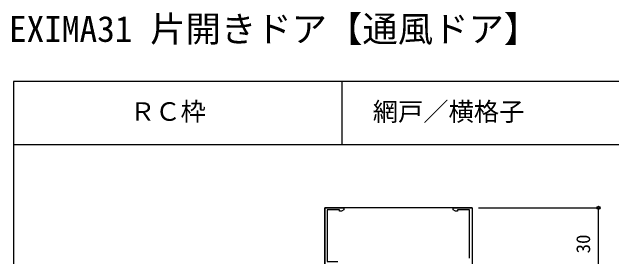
# Model space of a CAD drawing. Units: millimetres, scale not verified. Extents: x -525 to 526, y -333 to 330.
# Drawn here: x -524.6 to -240.1, y 214 to 330 of the extents above; entities that cross this region are included whole.
import ezdxf
from ezdxf.enums import TextEntityAlignment as Align

# ---------------------------------------------------------------- set-up
doc = ezdxf.new("R2010")
doc.units = ezdxf.units.MM
doc.header["$LTSCALE"] = 2
for name, color, linetype in [('0-1_USER1', 3, 'Continuous'), ('0-2_YKK_11', 7, 'Continuous'), ('0-3_YKK_12', 2, 'Continuous'), ('0-6_YKK_D', 6, 'Continuous'), ('0-7_YKK_ZWAK', 7, 'Continuous')]:
    doc.layers.add(name, color=color, linetype=linetype)
doc.styles.add('ＭＳ ゴシック', font='')
doc.styles.get('ＭＳ ゴシック').set_extended_font_data('MS Gothic')

msp = doc.modelspace()

# ---------------------------------------------------------------- linework, layer by layer
at = {"layer": '0-2_YKK_11'}
for points in [[(-374.7, 208.7), (-373.6, 208.7), (-373.6, 207.9), (-374.7, 207.9), (-374.7, 206.9), (-376, 206.9), (-376, 236.9), (-367, 236.9), (-367, 235.9), (-368.039, 235.3), (-369, 235.3), (-369, 236), (-374.8, 236), (-374.8, 211.4), (-369.8, 211.4)], [(-307.3, 213), (-307.3, 236), (-313, 236), (-313, 235.3), (-313.961, 235.3), (-315, 235.9), (-315, 236.9), (-306, 236.9), (-306, 206.9)]]:
    msp.add_lwpolyline(points, dxfattribs=at)
at = {"layer": '0-3_YKK_12'}
for p, q in [((-376, 236.9), (-376, 200.9)), ((-306, 236.9), (-376, 236.9)), ((-306, 236.9), (-306, -13.752))]:
    msp.add_line(p, q, dxfattribs=at)
at = {"layer": '0-6_YKK_D'}
for p, q in [((-303, 236.9), (-245, 236.9)), ((-246, 206.9), (-246, 236.9))]:
    msp.add_line(p, q, dxfattribs=at)
msp.add_circle((-246, 236.9), 0.765, dxfattribs=at)
at = {"layer": '0-7_YKK_ZWAK'}
for p, q in [((-523.9, 296.9), (-523.9, -333.1)), ((526.1, 296.9), (-523.9, 296.9)), ((-367.9, 296.9), (-367.9, 266.9)), ((526.1, 266.9), (-523.9, 266.9))]:
    msp.add_line(p, q, dxfattribs=at)

# ---------------------------------------------------------------- texts
at = {"layer": '0-1_USER1', "style": 'ＭＳ ゴシック'}
for s, height, p in [('EXIMA31 片開きドア【通風ドア】', 12.32, (-526.023, 312.07)), ('ＲＣ枠', 8.798, (-468.525, 275.627)), ('網戸／横格子', 8.798, (-353.218, 275.593))]:
    msp.add_text(s, height=height, dxfattribs=at).set_placement(p, align=Align.BOTTOM_LEFT)
at = {"layer": '0-6_YKK_D', "style": 'ＭＳ ゴシック'}
msp.add_text('30', height=6.598, rotation=90, dxfattribs=at).set_placement((-248, 215.252), align=Align.BOTTOM_LEFT)

doc.saveas('drawing.dxf')
